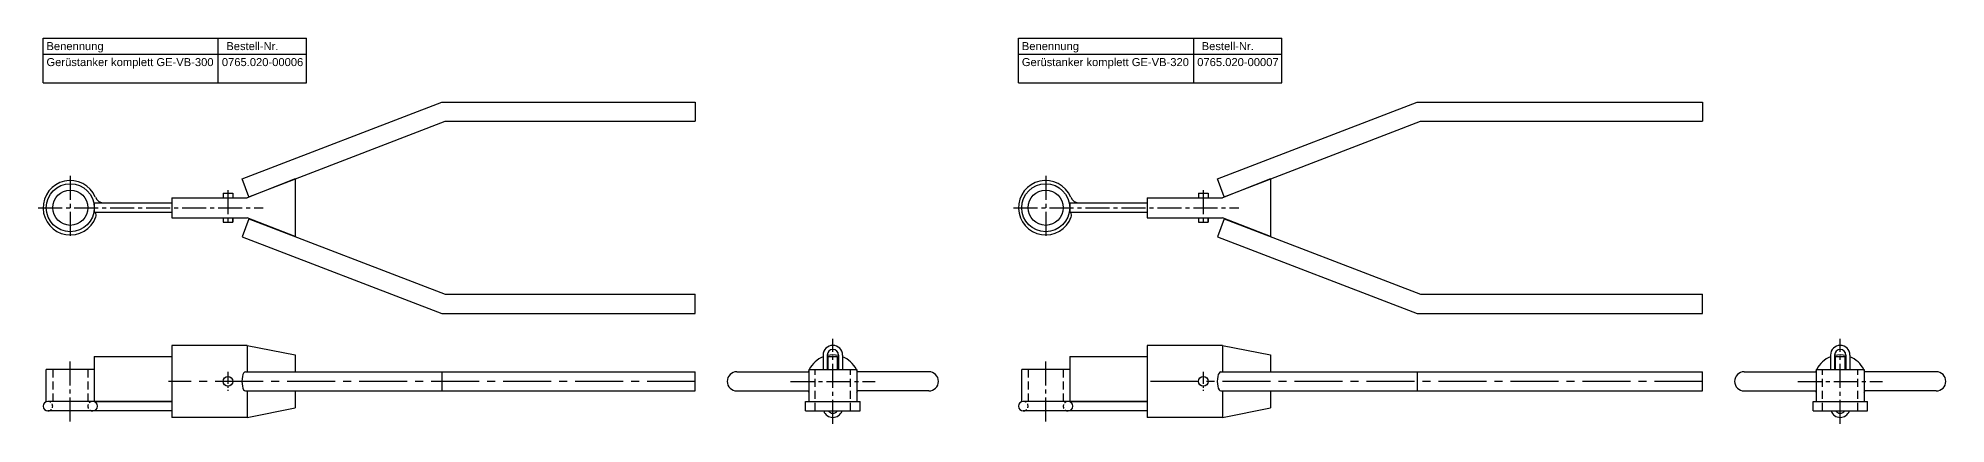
# Model space of a CAD drawing. Header units: millimetres. Extents: x 2369 to 7484, y 242 to 485.
# Drawn here: x 4968 to 6160, y 244 to 485 of the extents above; entities that cross this region are included whole.
import ezdxf

# ---------------------------------------------------------------- set-up
doc = ezdxf.new("R2010")
doc.units = ezdxf.units.MM
doc.header["$LTSCALE"] = 20
doc.linetypes.add('MITTE2', pattern=[1.125, 0.75, -0.125, 0.125, -0.125])
doc.linetypes.add('VERDECKT2', pattern=[0.1875, 0.125, -0.0625])
doc.layers.add('HALFEN', color=2, linetype='Continuous')
doc.styles.add('ARIAL50', font='ARIAL.TTF', dxfattribs={"height": 5})

msp = doc.modelspace()

# ---------------------------------------------------------------- linework, layer by layer
at = {"layer": 'HALFEN'}
for p, q in [((4971.1, 485.1), (5135.7, 485.1)), ((4971.1, 457.1), (4971.1, 485.1)), ((5080.6, 457.1), (5080.6, 485.1)), ((5135.7, 457.1), (5135.7, 485.1)), ((5580.6, 485.1), (5745.2, 485.1)), ((5580.6, 457.1), (5580.6, 485.1)), ((5690.1, 457.1), (5690.1, 485.1)), ((5745.2, 457.1), (5745.2, 485.1)), ((4971.1, 475.1), (5135.7, 475.1)), ((5580.6, 475.1), (5745.2, 475.1)), ((4971.1, 457.1), (5135.7, 457.1)), ((5580.6, 457.1), (5745.2, 457.1)), ((5095.4, 397.2), (5220.2, 445.1)), ((5220.2, 445.1), (5378.6, 445.1)), ((5378.6, 445.1), (5378.6, 433.1)), ((5704.9, 397.2), (5829.7, 445.1)), ((5829.7, 445.1), (6008.1, 445.1)), ((6008.1, 445.1), (6008.1, 433.1)), ((5099.7, 386), (5222.4, 433.1)), ((5222.4, 433.1), (5378.6, 433.1)), ((5709.2, 386), (5831.9, 433.1)), ((5831.9, 433.1), (6008.1, 433.1)), ((5099.7, 386), (5095.4, 397.2)), ((5128.6, 397.1), (5098.6, 385.3)), ((5128.6, 397.1), (5128.6, 361.1)), ((5709.2, 386), (5704.9, 397.2)), ((5738.1, 397.1), (5708.1, 385.3)), ((5738.1, 397.1), (5738.1, 361.1)), ((5051.6, 385.3), (5098.6, 385.3)), ((5051.6, 385.3), (5051.6, 372.8)), ((5083.6, 388.1), (5083.6, 385.3)), ((5083.6, 388.1), (5089.6, 388.1)), ((5089.6, 388.1), (5089.6, 385.3)), ((5661.1, 385.3), (5708.1, 385.3)), ((5661.1, 385.3), (5661.1, 372.8)), ((5693.1, 388.1), (5693.1, 385.3)), ((5693.1, 388.1), (5699.1, 388.1)), ((5699.1, 388.1), (5699.1, 385.3)), ((5051.6, 372.8), (5098.6, 372.8)), ((5083.6, 372.8), (5083.6, 370.1)), ((5083.6, 370.1), (5089.6, 370.1)), ((5089.6, 370.1), (5089.6, 372.8)), ((5089.6, 372.8), (5089.6, 370.1)), ((5099.7, 372.2), (5095.4, 361)), ((5128.6, 361.1), (5098.6, 372.8)), ((5099.7, 372.2), (5222.4, 325.1)), ((5661.1, 372.8), (5708.1, 372.8)), ((5693.1, 372.8), (5693.1, 370.1)), ((5693.1, 370.1), (5699.1, 370.1)), ((5699.1, 370.1), (5699.1, 372.8)), ((5699.1, 372.8), (5699.1, 370.1)), ((5709.2, 372.2), (5704.9, 361)), ((5738.1, 361.1), (5708.1, 372.8)), ((5709.2, 372.2), (5831.9, 325.1)), ((5095.4, 361), (5220.2, 313.1)), ((5704.9, 361), (5829.7, 313.1)), ((5222.4, 325.1), (5378.6, 325.1)), ((5378.6, 313.1), (5378.6, 325.1)), ((5831.9, 325.1), (6008.1, 325.1)), ((6008.1, 313.1), (6008.1, 325.1)), ((5220.2, 313.1), (5378.6, 313.1)), ((5829.7, 313.1), (6008.1, 313.1)), ((5098.6, 293.1), (5051.6, 293.1)), ((5051.6, 293.1), (5051.6, 248.1)), ((5098.6, 293.1), (5128.6, 287.1)), ((5098.6, 293.1), (5098.6, 276.6)), ((5128.6, 287.1), (5128.6, 276.6)), ((5458.5, 287), (5458.5, 278.1)), ((5461.1, 287), (5461.1, 278.1)), ((5468.1, 287), (5468.1, 278.1)), ((5470.7, 287), (5470.7, 278.1)), ((5708.1, 293.1), (5661.1, 293.1)), ((5661.1, 293.1), (5661.1, 248.1)), ((5708.1, 293.1), (5738.1, 287.1)), ((5708.1, 293.1), (5708.1, 276.6)), ((5738.1, 287.1), (5738.1, 276.6)), ((6088, 287), (6088, 278.1)), ((6090.6, 287), (6090.6, 278.1)), ((6097.6, 287), (6097.6, 278.1)), ((6100.2, 287), (6100.2, 278.1)), ((5003.1, 278.1), (4973.1, 278.1)), ((4973.1, 258.1), (4973.1, 278.1)), ((5003.1, 286.1), (5051.6, 286.1)), ((5003.1, 286.1), (5003.1, 258.1)), ((5097.5, 276.6), (5378.6, 276.6)), ((5220.2, 276.6), (5220.2, 264.6)), ((5378.6, 264.6), (5378.6, 276.6)), ((5404.6, 276.6), (5449.6, 276.6)), ((5449.6, 278.1), (5479.6, 278.1)), ((5449.6, 278.1), (5449.6, 258.1)), ((5461.6, 286.1), (5467.6, 286.1)), ((5461.6, 278.1), (5461.6, 286.1)), ((5467.6, 278.1), (5467.6, 286.1)), ((5479.6, 278.1), (5479.6, 258.1)), ((5524.6, 276.6), (5479.6, 276.6)), ((5612.6, 278.1), (5582.6, 278.1)), ((5582.6, 258.1), (5582.6, 278.1)), ((5612.6, 286.1), (5661.1, 286.1)), ((5612.6, 286.1), (5612.6, 258.1)), ((5707, 276.6), (6008.1, 276.6)), ((5829.7, 276.6), (5829.7, 264.6)), ((6008.1, 264.6), (6008.1, 276.6)), ((6034.1, 276.6), (6079.1, 276.6)), ((6079.1, 278.1), (6109.1, 278.1)), ((6079.1, 278.1), (6079.1, 258.1)), ((6091.1, 286.1), (6097.1, 286.1)), ((6091.1, 278.1), (6091.1, 286.1)), ((6097.1, 278.1), (6097.1, 286.1)), ((6109.1, 278.1), (6109.1, 258.1)), ((6154.1, 276.6), (6109.1, 276.6)), ((5097.5, 264.6), (5378.6, 264.6)), ((5098.6, 264.6), (5098.6, 248.1)), ((5098.6, 264.6), (5098.6, 248.1)), ((5128.6, 264.6), (5128.6, 254.1)), ((5404.6, 264.6), (5449.6, 264.6)), ((5524.6, 264.6), (5479.6, 264.6)), ((5707, 264.6), (6008.1, 264.6)), ((5708.1, 264.6), (5708.1, 248.1)), ((5708.1, 264.6), (5708.1, 248.1)), ((5738.1, 264.6), (5738.1, 254.1)), ((6034.1, 264.6), (6079.1, 264.6)), ((6154.1, 264.6), (6109.1, 264.6)), ((5051.6, 258.1), (4974.1, 258.1)), ((5051.6, 252.1), (4974.1, 252.1)), ((5003.1, 258.1), (5051.6, 258.1)), ((5098.6, 248.1), (5128.6, 254.1)), ((5447.6, 252.1), (5447.6, 258.1)), ((5447.6, 258.1), (5481.6, 258.1)), ((5447.6, 252.1), (5481.6, 252.1)), ((5481.6, 252.1), (5481.6, 258.1)), ((5661.1, 258.1), (5583.6, 258.1)), ((5661.1, 252.1), (5583.6, 252.1)), ((5612.6, 258.1), (5661.1, 258.1)), ((5708.1, 248.1), (5738.1, 254.1)), ((6077.1, 252.1), (6077.1, 258.1)), ((6077.1, 258.1), (6111.1, 258.1)), ((6077.1, 252.1), (6111.1, 252.1)), ((6111.1, 252.1), (6111.1, 258.1)), ((5098.6, 248.1), (5051.6, 248.1)), ((5708.1, 248.1), (5661.1, 248.1))]:
    msp.add_line(p, q, dxfattribs=at)
at = {"layer": 'HALFEN', "color": 1, "linetype": 'MITTE2'}
for p, q in [((4988.1, 399.1), (4988.1, 359.1)), ((5597.6, 399.1), (5597.6, 359.1)), ((5086.6, 390.1), (5086.6, 368.1)), ((5696.1, 390.1), (5696.1, 368.1)), ((4968, 379.1), (5108.7, 379.1)), ((5577.5, 379.1), (5718.2, 379.1)), ((5464.6, 244.1), (5464.6, 297.1)), ((6094.1, 244.1), (6094.1, 297.1)), ((4988.1, 245.5), (4988.1, 284.1)), ((5597.6, 245.5), (5597.6, 284.1)), ((5438.1, 270.6), (5491.1, 270.6)), ((6067.6, 270.6), (6120.6, 270.6))]:
    msp.add_line(p, q, dxfattribs=at)
at = {"layer": 'HALFEN', "color": 1, "linetype": 'VERDECKT2', "ltscale": 2}
for p, q in [((4977.1, 278.1), (4977.1, 258.1)), ((4999.1, 278.1), (4999.1, 258.1)), ((5453.6, 252.1), (5453.6, 278.1)), ((5475.6, 252.1), (5475.6, 278.1)), ((5586.6, 278.1), (5586.6, 258.1)), ((5608.6, 278.1), (5608.6, 258.1)), ((6083.1, 252.1), (6083.1, 278.1)), ((6105.1, 252.1), (6105.1, 278.1))]:
    msp.add_line(p, q, dxfattribs=at)
at = {"layer": 'HALFEN', "color": 1, "linetype": 'MITTE2', "ltscale": 0.5}
for p, q in [((5086.6, 276.6), (5086.6, 264.6)), ((5696.1, 276.6), (5696.1, 264.6))]:
    msp.add_line(p, q, dxfattribs=at)
at = {"layer": 'HALFEN', "color": 1, "linetype": 'MITTE2', "ltscale": 2}
for p, q in [((5378.6, 270.6), (5049.4, 270.6)), ((6008.1, 270.6), (5658.9, 270.6))]:
    msp.add_line(p, q, dxfattribs=at)
at = {"layer": 'HALFEN'}
for points in [[(5051.6, 376.1), (5003.3, 376.1), (5003.3, 382.1), (5051.6, 382.1)], [(5661.1, 376.1), (5612.8, 376.1), (5612.8, 382.1), (5661.1, 382.1)]]:
    msp.add_lwpolyline(points, dxfattribs=at)
for centre, radius in [((4988.1, 379.1), 15), ((5597.6, 379.1), 15), ((4988.1, 379.1), 11), ((5597.6, 379.1), 11), ((5086.6, 270.6), 3), ((5696.1, 270.6), 3)]:
    msp.add_circle(centre, radius, dxfattribs=at)
for centre, radius, start, end in [((4988.1, 379.1), 17, 23.0357, 340.1276), ((5597.6, 379.1), 17, 23.0357, 340.1276), ((5009.3, 388.1), 6, 203.0357, 270), ((5618.8, 388.1), 6, 203.0357, 270), ((5001.3, 374.3), 3, 340.1276, 35.8967), ((5610.8, 374.3), 3, 340.1276, 35.8967), ((5464.6, 287), 6.1, 0, 180), ((5464.6, 287), 3.5, 0, 180), ((6094.1, 287), 6.1, 0, 180), ((6094.1, 287), 3.5, 0, 180), ((5404.6, 270.6), 6, 90, 270), ((5524.6, 270.6), 6, 270, 90), ((6034.1, 270.6), 6, 90, 270), ((6154.1, 270.6), 6, 270, 90), ((4974.1, 255.1), 3, 90, 270), ((5002.1, 255.1), 3, 270, 90), ((5464.6, 254.2), 6.1, 200.1368, 339.8632), ((5464.6, 254.2), 3.5, 216.8699, 323.1301), ((5583.6, 255.1), 3, 90, 270), ((5611.6, 255.1), 3, 270, 90), ((6094.1, 254.2), 6.1, 200.1368, 339.8632), ((6094.1, 254.2), 3.5, 216.8699, 323.1301)]:
    msp.add_arc(centre, radius, start, end, dxfattribs=at)
at = {"layer": 'HALFEN', "color": 2}
for centre, start, end in [((5464.6, 270.6), 77.7533, 102.2467), ((6094.1, 270.6), 77.7533, 102.2467), ((5464.6, 270.6), 155.38, 158.6763), ((5464.6, 270.6), 111.6969, 152.9643), ((5464.6, 270.6), 27.0357, 68.3031), ((5464.6, 270.6), 21.3237, 24.62), ((6094.1, 270.6), 155.38, 158.6763), ((6094.1, 270.6), 111.6969, 152.9643), ((6094.1, 270.6), 27.0357, 68.3031), ((6094.1, 270.6), 21.3237, 24.62), ((5464.6, 270.6), 201.3237, 204.62), ((5464.6, 270.6), 335.38, 338.6763), ((6094.1, 270.6), 201.3237, 204.62), ((6094.1, 270.6), 335.38, 338.6763)]:
    msp.add_arc(centre, 16.5, start, end, dxfattribs=at)
at = {"layer": 'HALFEN', "color": 1, "linetype": 'VERDECKT2'}
for centre, start, end in [((4974.1, 255.1), 270, 90), ((5002.1, 255.1), 90, 270), ((5583.6, 255.1), 270, 90), ((5611.6, 255.1), 90, 270)]:
    msp.add_arc(centre, 3, start, end, dxfattribs=at)
at = {"layer": 'HALFEN'}
for centre in [(5097.5, 270.6), (5707, 270.6)]:
    msp.add_ellipse(centre, major_axis=(0, 6), ratio=0.358368, start_param=0, end_param=3.141593, dxfattribs=at)

# ---------------------------------------------------------------- texts
at = {"layer": 'HALFEN', "style": 'ARIAL50'}
for s, p in [('Benennung', (4973.2, 477.6)), ('Bestell-Nr.', (5085.6, 477.6)), ('Benennung', (5582.7, 477.6)), ('Bestell-Nr.', (5695.1, 477.6)), ('Gerüstanker komplett GE-VB-300', (4973.2, 467.6)), ('0765.020-00006', (5082.8, 467.6)), ('Gerüstanker komplett GE-VB-320', (5582.7, 467.6)), ('0765.020-00007', (5692.3, 467.6))]:
    msp.add_text(s, height=5, dxfattribs=at).set_placement(p)

doc.saveas('drawing.dxf')
